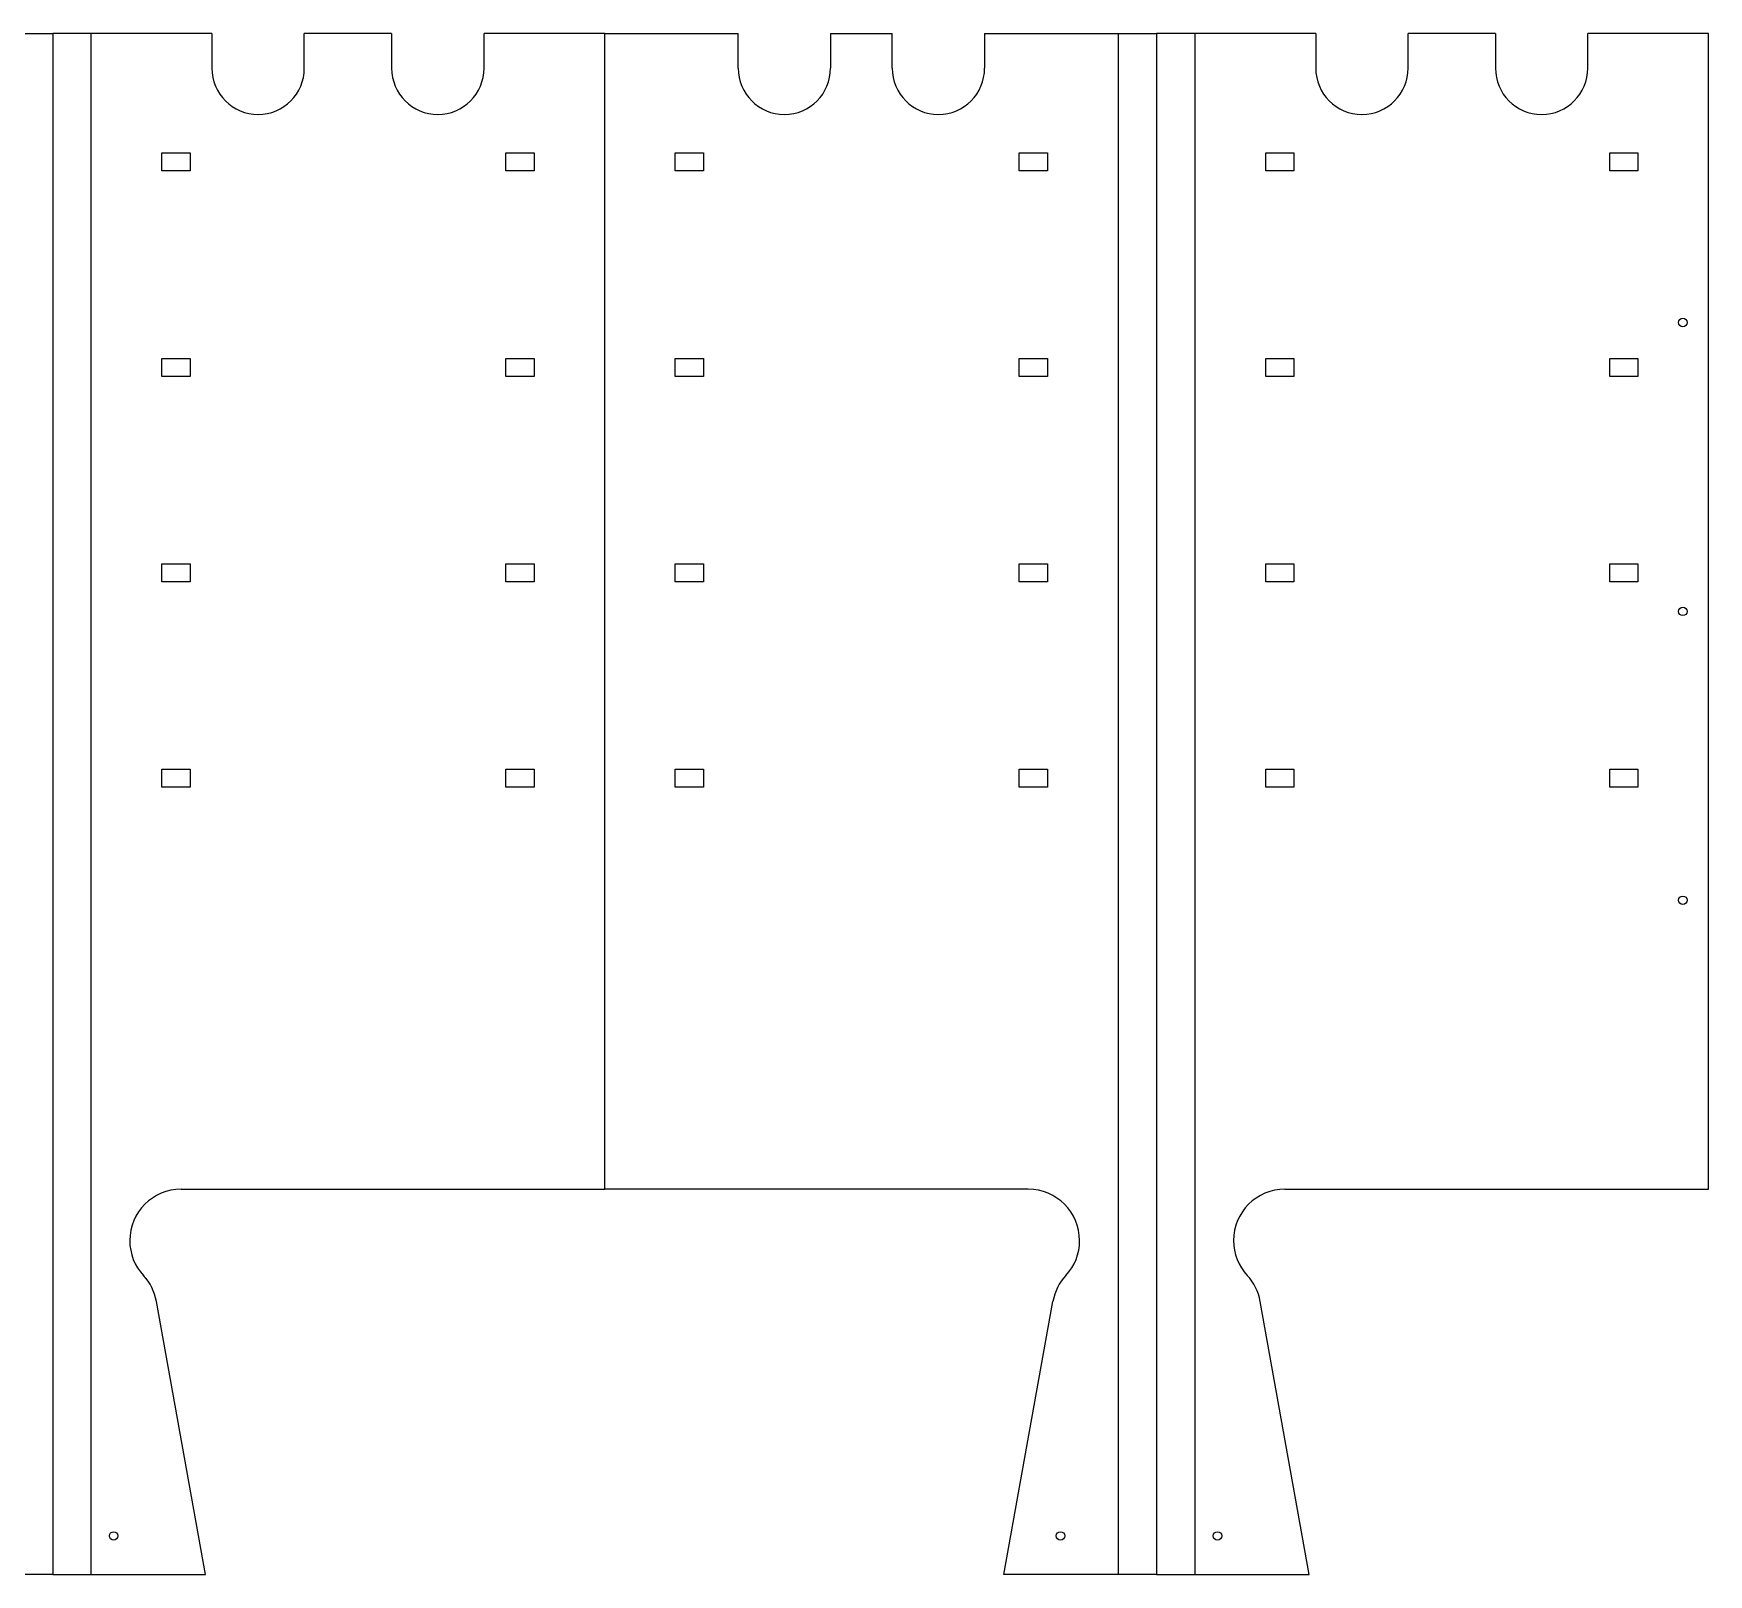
# Model space of a CAD drawing. Header units: millimetres. Extents: x 1 to 1311, y 0 to 600.
# Drawn here: x 658 to 1311, y 0 to 600 of the extents above; entities that cross this region are included whole.
import ezdxf

# ---------------------------------------------------------------- set-up
doc = ezdxf.new("R2010")
doc.units = ezdxf.units.MM
doc.layers.add('Clone001', color=7, linetype='CONTINUOUS')

msp = doc.modelspace()

# ---------------------------------------------------------------- linework, layer by layer
at = {"layer": 'Clone001'}
for p, q in [((651, 600, -3), (666, 600, -3)), ((651, 600), (666, 600)), ((651, 600, -3), (666, 600, -3)), ((651, 600), (666, 600)), ((666, 600, -3), (666, 0, -3)), ((666, 600), (666, 0)), ((666, 600, -3), (666, 0, -3)), ((681, 600, -3), (666, 600, -3)), ((666, 600, -3), (666, 600)), ((666, 600), (666, 0)), ((681, 600), (666, 600)), ((681, 600, -3), (666, 600, -3)), ((666, 600, -3), (666, 600)), ((681, 600), (666, 600)), ((681, 0, -3), (681, 600, -3)), ((681, 0), (681, 600)), ((681, 600, -3), (681, 600)), ((681, 0, -3), (681, 600, -3)), ((728, 600, -3), (681, 600, -3)), ((681, 0), (681, 600)), ((728, 600), (681, 600)), ((728, 600, -3), (681, 600, -3)), ((681, 600, -3), (681, 600)), ((728, 600), (681, 600)), ((728, 600, -3), (728, 586.5, -3)), ((728, 600), (728, 586.5)), ((728, 600), (728, 600, -3)), ((728, 600), (728, 586.5)), ((728, 600, -3), (728, 586.5, -3)), ((728, 600), (728, 600, -3)), ((798, 600, -3), (764, 600, -3)), ((764, 586.5, -3), (764, 600, -3)), ((798, 600), (764, 600)), ((764, 586.5), (764, 600)), ((798, 600, -3), (764, 600, -3)), ((764, 600), (764, 600, -3)), ((798, 600), (764, 600)), ((764, 586.5), (764, 600)), ((764, 600), (764, 600, -3)), ((764, 586.5, -3), (764, 600, -3)), ((798, 600, -3), (798, 586.5, -3)), ((798, 600), (798, 586.5)), ((798, 600), (798, 586.5)), ((798, 600, -3), (798, 586.5, -3)), ((798, 600), (798, 600, -3)), ((798, 600), (798, 600, -3)), ((881, 600, -3), (834, 600, -3)), ((834, 586.5, -3), (834, 600, -3)), ((881, 600), (834, 600)), ((834, 586.5), (834, 600)), ((881, 600, -3), (834, 600, -3)), ((834, 600), (834, 600, -3)), ((881, 600), (834, 600)), ((834, 586.5), (834, 600)), ((834, 600), (834, 600, -3)), ((834, 586.5, -3), (834, 600, -3)), ((881, 150, -3), (881, 600, -3)), ((881, 150), (881, 600)), ((881, 150, -3), (881, 600, -3)), ((881, 600, -3), (933, 600, -3)), ((881, 600, -3), (881, 600)), ((881, 150), (881, 600)), ((881, 600), (933, 600)), ((881, 600, -3), (933, 600, -3)), ((881, 600), (933, 600)), ((881, 600, -3), (881, 600)), ((933, 586.5, -3), (933, 600, -3)), ((933, 586.5), (933, 600)), ((933, 600), (933, 600, -3)), ((933, 586.5), (933, 600)), ((933, 586.5, -3), (933, 600, -3)), ((933, 600), (933, 600, -3)), ((969, 600, -3), (969, 586.5, -3)), ((969, 600, -3), (993, 600, -3)), ((969, 600), (969, 586.5)), ((969, 600), (993, 600)), ((969, 600), (969, 586.5)), ((969, 600), (969, 600, -3)), ((969, 600, -3), (969, 586.5, -3)), ((969, 600, -3), (993, 600, -3)), ((969, 600), (993, 600)), ((969, 600), (969, 600, -3)), ((993, 586.5, -3), (993, 600, -3)), ((993, 586.5), (993, 600)), ((993, 600), (993, 600, -3)), ((993, 586.5), (993, 600)), ((993, 586.5, -3), (993, 600, -3)), ((993, 600), (993, 600, -3)), ((1029, 600, -3), (1081, 600, -3)), ((1029, 600, -3), (1029, 586.5, -3)), ((1029, 600), (1081, 600)), ((1029, 600), (1029, 586.5)), ((1029, 600, -3), (1081, 600, -3)), ((1029, 600), (1081, 600)), ((1029, 600), (1029, 600, -3)), ((1029, 600), (1029, 586.5)), ((1029, 600), (1029, 600, -3)), ((1029, 600, -3), (1029, 586.5, -3)), ((1081, 600, -3), (1081, 0, -3)), ((1081, 600), (1081, 0)), ((1081, 600, -3), (1096, 600, -3)), ((1081, 600, -3), (1081, 0, -3)), ((1081, 600, -3), (1081, 600)), ((1081, 600), (1096, 600)), ((1081, 600), (1081, 0)), ((1081, 600, -3), (1096, 600, -3)), ((1081, 600), (1096, 600)), ((1081, 600, -3), (1081, 600)), ((1096, 600, -3), (1096, 0, -3)), ((1096, 600), (1096, 0)), ((1096, 600, -3), (1096, 0, -3)), ((1111, 600, -3), (1096, 600, -3)), ((1096, 600, -3), (1096, 600)), ((1096, 600), (1096, 0)), ((1111, 600), (1096, 600)), ((1111, 600, -3), (1096, 600, -3)), ((1096, 600, -3), (1096, 600)), ((1111, 600), (1096, 600)), ((1111, 0, -3), (1111, 600, -3)), ((1111, 0), (1111, 600)), ((1111, 600, -3), (1111, 600)), ((1111, 0, -3), (1111, 600, -3)), ((1158, 600, -3), (1111, 600, -3)), ((1111, 0), (1111, 600)), ((1158, 600), (1111, 600)), ((1158, 600, -3), (1111, 600, -3)), ((1111, 600, -3), (1111, 600)), ((1158, 600), (1111, 600)), ((1158, 600, -3), (1158, 586.5, -3)), ((1158, 600), (1158, 586.5)), ((1158, 600), (1158, 600, -3)), ((1158, 600), (1158, 586.5)), ((1158, 600, -3), (1158, 586.5, -3)), ((1158, 600), (1158, 600, -3)), ((1228, 600, -3), (1194, 600, -3)), ((1194, 586.5, -3), (1194, 600, -3)), ((1228, 600), (1194, 600)), ((1194, 586.5), (1194, 600)), ((1228, 600, -3), (1194, 600, -3)), ((1194, 600), (1194, 600, -3)), ((1228, 600), (1194, 600)), ((1194, 586.5), (1194, 600)), ((1194, 600), (1194, 600, -3)), ((1194, 586.5, -3), (1194, 600, -3)), ((1228, 600, -3), (1228, 586.5, -3)), ((1228, 600), (1228, 586.5)), ((1228, 600), (1228, 586.5)), ((1228, 600, -3), (1228, 586.5, -3)), ((1228, 600), (1228, 600, -3)), ((1228, 600), (1228, 600, -3)), ((1311, 600, -3), (1264, 600, -3)), ((1264, 586.5, -3), (1264, 600, -3)), ((1311, 600), (1264, 600)), ((1264, 586.5), (1264, 600)), ((1311, 600, -3), (1264, 600, -3)), ((1264, 600), (1264, 600, -3)), ((1311, 600), (1264, 600)), ((1264, 586.5), (1264, 600)), ((1264, 600), (1264, 600, -3)), ((1264, 586.5, -3), (1264, 600, -3)), ((1311, 150, -3), (1311, 600, -3)), ((1311, 150), (1311, 600)), ((1311, 600, -3), (1311, 600)), ((1311, 150, -3), (1311, 600, -3)), ((1311, 150), (1311, 600)), ((1311, 600, -3), (1311, 600)), ((728, 586.5), (728, 586.5, -3)), ((728, 586.5), (728, 586.5, -3)), ((764, 586.5), (764, 586.5, -3)), ((764, 586.5), (764, 586.5, -3)), ((798, 586.5), (798, 586.5, -3)), ((798, 586.5), (798, 586.5, -3)), ((834, 586.5), (834, 586.5, -3)), ((834, 586.5), (834, 586.5, -3)), ((933, 586.5), (933, 586.5, -3)), ((933, 586.5), (933, 586.5, -3)), ((969, 586.5), (969, 586.5, -3)), ((969, 586.5), (969, 586.5, -3)), ((993, 586.5), (993, 586.5, -3)), ((993, 586.5), (993, 586.5, -3)), ((1029, 586.5), (1029, 586.5, -3)), ((1029, 586.5), (1029, 586.5, -3)), ((1158, 586.5), (1158, 586.5, -3)), ((1158, 586.5), (1158, 586.5, -3)), ((1194, 586.5), (1194, 586.5, -3)), ((1194, 586.5), (1194, 586.5, -3)), ((1228, 586.5), (1228, 586.5, -3)), ((1228, 586.5), (1228, 586.5, -3)), ((1264, 586.5), (1264, 586.5, -3)), ((1264, 586.5), (1264, 586.5, -3)), ((708.5, 553.5, -3), (719.5, 553.5, -3)), ((708.5, 546.5, -3), (708.5, 553.5, -3)), ((708.5, 553.5), (719.5, 553.5)), ((708.5, 546.5), (708.5, 553.5)), ((708.5, 553.5), (719.5, 553.5)), ((708.5, 553.5, -3), (719.5, 553.5, -3)), ((708.5, 553.5), (708.5, 553.5, -3)), ((708.5, 546.5), (708.5, 553.5)), ((708.5, 553.5), (708.5, 553.5, -3)), ((708.5, 546.5, -3), (708.5, 553.5, -3)), ((719.5, 553.5, -3), (719.5, 546.5, -3)), ((719.5, 553.5), (719.5, 546.5)), ((719.5, 553.5), (719.5, 553.5, -3)), ((719.5, 553.5), (719.5, 546.5)), ((719.5, 553.5, -3), (719.5, 546.5, -3)), ((719.5, 553.5), (719.5, 553.5, -3)), ((842.5, 553.5, -3), (853.5, 553.5, -3)), ((842.5, 546.5, -3), (842.5, 553.5, -3)), ((842.5, 553.5), (853.5, 553.5)), ((842.5, 546.5), (842.5, 553.5)), ((842.5, 553.5), (853.5, 553.5)), ((842.5, 553.5, -3), (853.5, 553.5, -3)), ((842.5, 553.5), (842.5, 553.5, -3)), ((842.5, 546.5), (842.5, 553.5)), ((842.5, 553.5), (842.5, 553.5, -3)), ((842.5, 546.5, -3), (842.5, 553.5, -3)), ((853.5, 553.5, -3), (853.5, 546.5, -3)), ((853.5, 553.5), (853.5, 546.5)), ((853.5, 553.5), (853.5, 553.5, -3)), ((853.5, 553.5), (853.5, 546.5)), ((853.5, 553.5, -3), (853.5, 546.5, -3)), ((853.5, 553.5), (853.5, 553.5, -3)), ((908.5, 546.5, -3), (908.5, 553.5, -3)), ((908.5, 553.5, -3), (919.5, 553.5, -3)), ((908.5, 546.5), (908.5, 553.5)), ((908.5, 553.5), (919.5, 553.5)), ((908.5, 546.5), (908.5, 553.5)), ((908.5, 546.5, -3), (908.5, 553.5, -3)), ((908.5, 553.5), (908.5, 553.5, -3)), ((908.5, 553.5), (919.5, 553.5)), ((908.5, 553.5), (908.5, 553.5, -3)), ((908.5, 553.5, -3), (919.5, 553.5, -3)), ((919.5, 553.5, -3), (919.5, 546.5, -3)), ((919.5, 553.5), (919.5, 546.5)), ((919.5, 553.5), (919.5, 553.5, -3)), ((919.5, 553.5), (919.5, 546.5)), ((919.5, 553.5), (919.5, 553.5, -3)), ((919.5, 553.5, -3), (919.5, 546.5, -3)), ((1042.5, 546.5, -3), (1042.5, 553.5, -3)), ((1042.5, 553.5, -3), (1053.5, 553.5, -3)), ((1042.5, 546.5), (1042.5, 553.5)), ((1042.5, 553.5), (1053.5, 553.5)), ((1042.5, 546.5), (1042.5, 553.5)), ((1042.5, 546.5, -3), (1042.5, 553.5, -3)), ((1042.5, 553.5), (1042.5, 553.5, -3)), ((1042.5, 553.5), (1053.5, 553.5)), ((1042.5, 553.5), (1042.5, 553.5, -3)), ((1042.5, 553.5, -3), (1053.5, 553.5, -3)), ((1053.5, 553.5, -3), (1053.5, 546.5, -3)), ((1053.5, 553.5), (1053.5, 546.5)), ((1053.5, 553.5), (1053.5, 553.5, -3)), ((1053.5, 553.5), (1053.5, 546.5)), ((1053.5, 553.5), (1053.5, 553.5, -3)), ((1053.5, 553.5, -3), (1053.5, 546.5, -3)), ((1138.5, 553.5, -3), (1149.5, 553.5, -3)), ((1138.5, 546.5, -3), (1138.5, 553.5, -3)), ((1138.5, 553.5), (1149.5, 553.5)), ((1138.5, 546.5), (1138.5, 553.5)), ((1138.5, 553.5), (1149.5, 553.5)), ((1138.5, 553.5, -3), (1149.5, 553.5, -3)), ((1138.5, 553.5), (1138.5, 553.5, -3)), ((1138.5, 546.5), (1138.5, 553.5)), ((1138.5, 553.5), (1138.5, 553.5, -3)), ((1138.5, 546.5, -3), (1138.5, 553.5, -3)), ((1149.5, 553.5, -3), (1149.5, 546.5, -3)), ((1149.5, 553.5), (1149.5, 546.5)), ((1149.5, 553.5), (1149.5, 553.5, -3)), ((1149.5, 553.5), (1149.5, 546.5)), ((1149.5, 553.5, -3), (1149.5, 546.5, -3)), ((1149.5, 553.5), (1149.5, 553.5, -3)), ((1272.5, 553.5, -3), (1283.5, 553.5, -3)), ((1272.5, 546.5, -3), (1272.5, 553.5, -3)), ((1272.5, 553.5), (1283.5, 553.5)), ((1272.5, 546.5), (1272.5, 553.5)), ((1272.5, 553.5), (1283.5, 553.5)), ((1272.5, 553.5, -3), (1283.5, 553.5, -3)), ((1272.5, 553.5), (1272.5, 553.5, -3)), ((1272.5, 546.5), (1272.5, 553.5)), ((1272.5, 553.5), (1272.5, 553.5, -3)), ((1272.5, 546.5, -3), (1272.5, 553.5, -3)), ((1283.5, 553.5, -3), (1283.5, 546.5, -3)), ((1283.5, 553.5), (1283.5, 546.5)), ((1283.5, 553.5), (1283.5, 553.5, -3)), ((1283.5, 553.5), (1283.5, 546.5)), ((1283.5, 553.5, -3), (1283.5, 546.5, -3)), ((1283.5, 553.5), (1283.5, 553.5, -3)), ((719.5, 546.5, -3), (708.5, 546.5, -3)), ((719.5, 546.5), (708.5, 546.5)), ((708.5, 546.5), (708.5, 546.5, -3)), ((719.5, 546.5), (708.5, 546.5)), ((708.5, 546.5), (708.5, 546.5, -3)), ((719.5, 546.5, -3), (708.5, 546.5, -3)), ((719.5, 546.5), (719.5, 546.5, -3)), ((719.5, 546.5), (719.5, 546.5, -3)), ((853.5, 546.5, -3), (842.5, 546.5, -3)), ((853.5, 546.5), (842.5, 546.5)), ((842.5, 546.5), (842.5, 546.5, -3)), ((853.5, 546.5), (842.5, 546.5)), ((842.5, 546.5), (842.5, 546.5, -3)), ((853.5, 546.5, -3), (842.5, 546.5, -3)), ((853.5, 546.5), (853.5, 546.5, -3)), ((853.5, 546.5), (853.5, 546.5, -3)), ((919.5, 546.5, -3), (908.5, 546.5, -3)), ((919.5, 546.5), (908.5, 546.5)), ((908.5, 546.5), (908.5, 546.5, -3)), ((919.5, 546.5), (908.5, 546.5)), ((919.5, 546.5, -3), (908.5, 546.5, -3)), ((908.5, 546.5), (908.5, 546.5, -3)), ((919.5, 546.5), (919.5, 546.5, -3)), ((919.5, 546.5), (919.5, 546.5, -3)), ((1053.5, 546.5, -3), (1042.5, 546.5, -3)), ((1053.5, 546.5), (1042.5, 546.5)), ((1042.5, 546.5), (1042.5, 546.5, -3)), ((1053.5, 546.5), (1042.5, 546.5)), ((1053.5, 546.5, -3), (1042.5, 546.5, -3)), ((1042.5, 546.5), (1042.5, 546.5, -3)), ((1053.5, 546.5), (1053.5, 546.5, -3)), ((1053.5, 546.5), (1053.5, 546.5, -3)), ((1149.5, 546.5, -3), (1138.5, 546.5, -3)), ((1149.5, 546.5), (1138.5, 546.5)), ((1138.5, 546.5), (1138.5, 546.5, -3)), ((1149.5, 546.5), (1138.5, 546.5)), ((1138.5, 546.5), (1138.5, 546.5, -3)), ((1149.5, 546.5, -3), (1138.5, 546.5, -3)), ((1149.5, 546.5), (1149.5, 546.5, -3)), ((1149.5, 546.5), (1149.5, 546.5, -3)), ((1283.5, 546.5, -3), (1272.5, 546.5, -3)), ((1283.5, 546.5), (1272.5, 546.5)), ((1272.5, 546.5), (1272.5, 546.5, -3)), ((1283.5, 546.5), (1272.5, 546.5)), ((1272.5, 546.5), (1272.5, 546.5, -3)), ((1283.5, 546.5, -3), (1272.5, 546.5, -3)), ((1283.5, 546.5), (1283.5, 546.5, -3)), ((1283.5, 546.5), (1283.5, 546.5, -3)), ((1302.65, 487.5), (1302.65, 487.5, -3)), ((1302.65, 487.5), (1302.65, 487.5, -3)), ((708.5, 473.5, -3), (719.5, 473.5, -3)), ((708.5, 466.5, -3), (708.5, 473.5, -3)), ((708.5, 473.5), (719.5, 473.5)), ((708.5, 466.5), (708.5, 473.5)), ((708.5, 473.5), (719.5, 473.5)), ((708.5, 473.5, -3), (719.5, 473.5, -3)), ((708.5, 473.5), (708.5, 473.5, -3)), ((708.5, 466.5), (708.5, 473.5)), ((708.5, 473.5), (708.5, 473.5, -3)), ((708.5, 466.5, -3), (708.5, 473.5, -3)), ((719.5, 473.5, -3), (719.5, 466.5, -3)), ((719.5, 473.5), (719.5, 466.5)), ((719.5, 473.5), (719.5, 473.5, -3)), ((719.5, 473.5), (719.5, 466.5)), ((719.5, 473.5, -3), (719.5, 466.5, -3)), ((719.5, 473.5), (719.5, 473.5, -3)), ((842.5, 473.5, -3), (853.5, 473.5, -3)), ((842.5, 466.5, -3), (842.5, 473.5, -3)), ((842.5, 473.5), (853.5, 473.5)), ((842.5, 466.5), (842.5, 473.5)), ((842.5, 473.5), (853.5, 473.5)), ((842.5, 473.5, -3), (853.5, 473.5, -3)), ((842.5, 473.5), (842.5, 473.5, -3)), ((842.5, 466.5), (842.5, 473.5)), ((842.5, 473.5), (842.5, 473.5, -3)), ((842.5, 466.5, -3), (842.5, 473.5, -3)), ((853.5, 473.5, -3), (853.5, 466.5, -3)), ((853.5, 473.5), (853.5, 466.5)), ((853.5, 473.5), (853.5, 473.5, -3)), ((853.5, 473.5), (853.5, 466.5)), ((853.5, 473.5, -3), (853.5, 466.5, -3)), ((853.5, 473.5), (853.5, 473.5, -3)), ((908.5, 466.5, -3), (908.5, 473.5, -3)), ((908.5, 473.5, -3), (919.5, 473.5, -3)), ((908.5, 466.5), (908.5, 473.5)), ((908.5, 473.5), (919.5, 473.5)), ((908.5, 466.5), (908.5, 473.5)), ((908.5, 466.5, -3), (908.5, 473.5, -3)), ((908.5, 473.5), (908.5, 473.5, -3)), ((908.5, 473.5), (919.5, 473.5)), ((908.5, 473.5), (908.5, 473.5, -3)), ((908.5, 473.5, -3), (919.5, 473.5, -3)), ((919.5, 473.5, -3), (919.5, 466.5, -3)), ((919.5, 473.5), (919.5, 466.5)), ((919.5, 473.5), (919.5, 473.5, -3)), ((919.5, 473.5), (919.5, 466.5)), ((919.5, 473.5), (919.5, 473.5, -3)), ((919.5, 473.5, -3), (919.5, 466.5, -3)), ((1042.5, 466.5, -3), (1042.5, 473.5, -3)), ((1042.5, 473.5, -3), (1053.5, 473.5, -3)), ((1042.5, 466.5), (1042.5, 473.5)), ((1042.5, 473.5), (1053.5, 473.5)), ((1042.5, 466.5), (1042.5, 473.5)), ((1042.5, 466.5, -3), (1042.5, 473.5, -3)), ((1042.5, 473.5), (1042.5, 473.5, -3)), ((1042.5, 473.5), (1053.5, 473.5)), ((1042.5, 473.5), (1042.5, 473.5, -3)), ((1042.5, 473.5, -3), (1053.5, 473.5, -3)), ((1053.5, 473.5, -3), (1053.5, 466.5, -3)), ((1053.5, 473.5), (1053.5, 466.5)), ((1053.5, 473.5), (1053.5, 473.5, -3)), ((1053.5, 473.5), (1053.5, 466.5)), ((1053.5, 473.5), (1053.5, 473.5, -3)), ((1053.5, 473.5, -3), (1053.5, 466.5, -3)), ((1138.5, 473.5, -3), (1149.5, 473.5, -3)), ((1138.5, 466.5, -3), (1138.5, 473.5, -3)), ((1138.5, 473.5), (1149.5, 473.5)), ((1138.5, 466.5), (1138.5, 473.5)), ((1138.5, 473.5), (1149.5, 473.5)), ((1138.5, 473.5, -3), (1149.5, 473.5, -3)), ((1138.5, 473.5), (1138.5, 473.5, -3)), ((1138.5, 466.5), (1138.5, 473.5)), ((1138.5, 473.5), (1138.5, 473.5, -3)), ((1138.5, 466.5, -3), (1138.5, 473.5, -3)), ((1149.5, 473.5, -3), (1149.5, 466.5, -3)), ((1149.5, 473.5), (1149.5, 466.5)), ((1149.5, 473.5), (1149.5, 473.5, -3)), ((1149.5, 473.5), (1149.5, 466.5)), ((1149.5, 473.5, -3), (1149.5, 466.5, -3)), ((1149.5, 473.5), (1149.5, 473.5, -3)), ((1272.5, 473.5, -3), (1283.5, 473.5, -3)), ((1272.5, 466.5, -3), (1272.5, 473.5, -3)), ((1272.5, 473.5), (1283.5, 473.5)), ((1272.5, 466.5), (1272.5, 473.5)), ((1272.5, 473.5), (1283.5, 473.5)), ((1272.5, 473.5, -3), (1283.5, 473.5, -3)), ((1272.5, 473.5), (1272.5, 473.5, -3)), ((1272.5, 466.5), (1272.5, 473.5)), ((1272.5, 473.5), (1272.5, 473.5, -3)), ((1272.5, 466.5, -3), (1272.5, 473.5, -3)), ((1283.5, 473.5, -3), (1283.5, 466.5, -3)), ((1283.5, 473.5), (1283.5, 466.5)), ((1283.5, 473.5), (1283.5, 473.5, -3)), ((1283.5, 473.5), (1283.5, 466.5)), ((1283.5, 473.5, -3), (1283.5, 466.5, -3)), ((1283.5, 473.5), (1283.5, 473.5, -3)), ((719.5, 466.5, -3), (708.5, 466.5, -3)), ((719.5, 466.5), (708.5, 466.5)), ((708.5, 466.5), (708.5, 466.5, -3)), ((719.5, 466.5), (708.5, 466.5)), ((708.5, 466.5), (708.5, 466.5, -3)), ((719.5, 466.5, -3), (708.5, 466.5, -3)), ((719.5, 466.5), (719.5, 466.5, -3)), ((719.5, 466.5), (719.5, 466.5, -3)), ((853.5, 466.5, -3), (842.5, 466.5, -3)), ((853.5, 466.5), (842.5, 466.5)), ((842.5, 466.5), (842.5, 466.5, -3)), ((853.5, 466.5), (842.5, 466.5)), ((842.5, 466.5), (842.5, 466.5, -3)), ((853.5, 466.5, -3), (842.5, 466.5, -3)), ((853.5, 466.5), (853.5, 466.5, -3)), ((853.5, 466.5), (853.5, 466.5, -3)), ((919.5, 466.5, -3), (908.5, 466.5, -3)), ((919.5, 466.5), (908.5, 466.5)), ((908.5, 466.5), (908.5, 466.5, -3)), ((919.5, 466.5), (908.5, 466.5)), ((919.5, 466.5, -3), (908.5, 466.5, -3)), ((908.5, 466.5), (908.5, 466.5, -3)), ((919.5, 466.5), (919.5, 466.5, -3)), ((919.5, 466.5), (919.5, 466.5, -3)), ((1053.5, 466.5, -3), (1042.5, 466.5, -3)), ((1053.5, 466.5), (1042.5, 466.5)), ((1042.5, 466.5), (1042.5, 466.5, -3)), ((1053.5, 466.5), (1042.5, 466.5)), ((1053.5, 466.5, -3), (1042.5, 466.5, -3)), ((1042.5, 466.5), (1042.5, 466.5, -3)), ((1053.5, 466.5), (1053.5, 466.5, -3)), ((1053.5, 466.5), (1053.5, 466.5, -3)), ((1149.5, 466.5, -3), (1138.5, 466.5, -3)), ((1149.5, 466.5), (1138.5, 466.5)), ((1138.5, 466.5), (1138.5, 466.5, -3)), ((1149.5, 466.5), (1138.5, 466.5)), ((1138.5, 466.5), (1138.5, 466.5, -3)), ((1149.5, 466.5, -3), (1138.5, 466.5, -3)), ((1149.5, 466.5), (1149.5, 466.5, -3)), ((1149.5, 466.5), (1149.5, 466.5, -3)), ((1283.5, 466.5, -3), (1272.5, 466.5, -3)), ((1283.5, 466.5), (1272.5, 466.5)), ((1272.5, 466.5), (1272.5, 466.5, -3)), ((1283.5, 466.5), (1272.5, 466.5)), ((1272.5, 466.5), (1272.5, 466.5, -3)), ((1283.5, 466.5, -3), (1272.5, 466.5, -3)), ((1283.5, 466.5), (1283.5, 466.5, -3)), ((1283.5, 466.5), (1283.5, 466.5, -3)), ((708.5, 393.5, -3), (719.5, 393.5, -3)), ((708.5, 386.5, -3), (708.5, 393.5, -3)), ((708.5, 393.5), (719.5, 393.5)), ((708.5, 386.5), (708.5, 393.5)), ((708.5, 393.5), (719.5, 393.5)), ((708.5, 393.5, -3), (719.5, 393.5, -3)), ((708.5, 393.5), (708.5, 393.5, -3)), ((708.5, 386.5), (708.5, 393.5)), ((708.5, 393.5), (708.5, 393.5, -3)), ((708.5, 386.5, -3), (708.5, 393.5, -3)), ((719.5, 393.5, -3), (719.5, 386.5, -3)), ((719.5, 393.5), (719.5, 386.5)), ((719.5, 393.5), (719.5, 393.5, -3)), ((719.5, 393.5), (719.5, 386.5)), ((719.5, 393.5, -3), (719.5, 386.5, -3)), ((719.5, 393.5), (719.5, 393.5, -3)), ((842.5, 393.5, -3), (853.5, 393.5, -3)), ((842.5, 386.5, -3), (842.5, 393.5, -3)), ((842.5, 393.5), (853.5, 393.5)), ((842.5, 386.5), (842.5, 393.5)), ((842.5, 393.5), (853.5, 393.5)), ((842.5, 393.5, -3), (853.5, 393.5, -3)), ((842.5, 393.5), (842.5, 393.5, -3)), ((842.5, 386.5), (842.5, 393.5)), ((842.5, 393.5), (842.5, 393.5, -3)), ((842.5, 386.5, -3), (842.5, 393.5, -3)), ((853.5, 393.5, -3), (853.5, 386.5, -3)), ((853.5, 393.5), (853.5, 386.5)), ((853.5, 393.5), (853.5, 393.5, -3)), ((853.5, 393.5), (853.5, 386.5)), ((853.5, 393.5, -3), (853.5, 386.5, -3)), ((853.5, 393.5), (853.5, 393.5, -3)), ((908.5, 386.5, -3), (908.5, 393.5, -3)), ((908.5, 393.5, -3), (919.5, 393.5, -3)), ((908.5, 386.5), (908.5, 393.5)), ((908.5, 393.5), (919.5, 393.5)), ((908.5, 386.5), (908.5, 393.5)), ((908.5, 386.5, -3), (908.5, 393.5, -3)), ((908.5, 393.5), (908.5, 393.5, -3)), ((908.5, 393.5), (919.5, 393.5)), ((908.5, 393.5), (908.5, 393.5, -3)), ((908.5, 393.5, -3), (919.5, 393.5, -3)), ((919.5, 393.5, -3), (919.5, 386.5, -3)), ((919.5, 393.5), (919.5, 386.5)), ((919.5, 393.5), (919.5, 393.5, -3)), ((919.5, 393.5), (919.5, 386.5)), ((919.5, 393.5), (919.5, 393.5, -3)), ((919.5, 393.5, -3), (919.5, 386.5, -3)), ((1042.5, 386.5, -3), (1042.5, 393.5, -3)), ((1042.5, 393.5, -3), (1053.5, 393.5, -3)), ((1042.5, 386.5), (1042.5, 393.5)), ((1042.5, 393.5), (1053.5, 393.5)), ((1042.5, 386.5), (1042.5, 393.5)), ((1042.5, 386.5, -3), (1042.5, 393.5, -3)), ((1042.5, 393.5), (1042.5, 393.5, -3)), ((1042.5, 393.5), (1053.5, 393.5)), ((1042.5, 393.5), (1042.5, 393.5, -3)), ((1042.5, 393.5, -3), (1053.5, 393.5, -3)), ((1053.5, 393.5, -3), (1053.5, 386.5, -3)), ((1053.5, 393.5), (1053.5, 386.5)), ((1053.5, 393.5), (1053.5, 393.5, -3)), ((1053.5, 393.5), (1053.5, 386.5)), ((1053.5, 393.5), (1053.5, 393.5, -3)), ((1053.5, 393.5, -3), (1053.5, 386.5, -3)), ((1138.5, 393.5, -3), (1149.5, 393.5, -3)), ((1138.5, 386.5, -3), (1138.5, 393.5, -3)), ((1138.5, 393.5), (1149.5, 393.5)), ((1138.5, 386.5), (1138.5, 393.5)), ((1138.5, 393.5), (1149.5, 393.5)), ((1138.5, 393.5, -3), (1149.5, 393.5, -3)), ((1138.5, 393.5), (1138.5, 393.5, -3)), ((1138.5, 386.5), (1138.5, 393.5)), ((1138.5, 393.5), (1138.5, 393.5, -3)), ((1138.5, 386.5, -3), (1138.5, 393.5, -3)), ((1149.5, 393.5, -3), (1149.5, 386.5, -3)), ((1149.5, 393.5), (1149.5, 386.5)), ((1149.5, 393.5), (1149.5, 393.5, -3)), ((1149.5, 393.5), (1149.5, 386.5)), ((1149.5, 393.5, -3), (1149.5, 386.5, -3)), ((1149.5, 393.5), (1149.5, 393.5, -3)), ((1272.5, 393.5, -3), (1283.5, 393.5, -3)), ((1272.5, 386.5, -3), (1272.5, 393.5, -3)), ((1272.5, 393.5), (1283.5, 393.5)), ((1272.5, 386.5), (1272.5, 393.5)), ((1272.5, 393.5), (1283.5, 393.5)), ((1272.5, 393.5, -3), (1283.5, 393.5, -3)), ((1272.5, 393.5), (1272.5, 393.5, -3)), ((1272.5, 386.5), (1272.5, 393.5)), ((1272.5, 393.5), (1272.5, 393.5, -3)), ((1272.5, 386.5, -3), (1272.5, 393.5, -3)), ((1283.5, 393.5, -3), (1283.5, 386.5, -3)), ((1283.5, 393.5), (1283.5, 386.5)), ((1283.5, 393.5), (1283.5, 393.5, -3)), ((1283.5, 393.5), (1283.5, 386.5)), ((1283.5, 393.5, -3), (1283.5, 386.5, -3)), ((1283.5, 393.5), (1283.5, 393.5, -3)), ((719.5, 386.5, -3), (708.5, 386.5, -3)), ((719.5, 386.5), (708.5, 386.5)), ((708.5, 386.5), (708.5, 386.5, -3)), ((719.5, 386.5), (708.5, 386.5)), ((708.5, 386.5), (708.5, 386.5, -3)), ((719.5, 386.5, -3), (708.5, 386.5, -3)), ((719.5, 386.5), (719.5, 386.5, -3)), ((719.5, 386.5), (719.5, 386.5, -3)), ((853.5, 386.5, -3), (842.5, 386.5, -3)), ((853.5, 386.5), (842.5, 386.5)), ((842.5, 386.5), (842.5, 386.5, -3)), ((853.5, 386.5), (842.5, 386.5)), ((842.5, 386.5), (842.5, 386.5, -3)), ((853.5, 386.5, -3), (842.5, 386.5, -3)), ((853.5, 386.5), (853.5, 386.5, -3)), ((853.5, 386.5), (853.5, 386.5, -3)), ((919.5, 386.5, -3), (908.5, 386.5, -3)), ((919.5, 386.5), (908.5, 386.5)), ((908.5, 386.5), (908.5, 386.5, -3)), ((919.5, 386.5), (908.5, 386.5)), ((919.5, 386.5, -3), (908.5, 386.5, -3)), ((908.5, 386.5), (908.5, 386.5, -3)), ((919.5, 386.5), (919.5, 386.5, -3)), ((919.5, 386.5), (919.5, 386.5, -3)), ((1053.5, 386.5, -3), (1042.5, 386.5, -3)), ((1053.5, 386.5), (1042.5, 386.5)), ((1042.5, 386.5), (1042.5, 386.5, -3)), ((1053.5, 386.5), (1042.5, 386.5)), ((1053.5, 386.5, -3), (1042.5, 386.5, -3)), ((1042.5, 386.5), (1042.5, 386.5, -3)), ((1053.5, 386.5), (1053.5, 386.5, -3)), ((1053.5, 386.5), (1053.5, 386.5, -3)), ((1149.5, 386.5, -3), (1138.5, 386.5, -3)), ((1149.5, 386.5), (1138.5, 386.5)), ((1138.5, 386.5), (1138.5, 386.5, -3)), ((1149.5, 386.5), (1138.5, 386.5)), ((1138.5, 386.5), (1138.5, 386.5, -3)), ((1149.5, 386.5, -3), (1138.5, 386.5, -3)), ((1149.5, 386.5), (1149.5, 386.5, -3)), ((1149.5, 386.5), (1149.5, 386.5, -3)), ((1283.5, 386.5, -3), (1272.5, 386.5, -3)), ((1283.5, 386.5), (1272.5, 386.5)), ((1272.5, 386.5), (1272.5, 386.5, -3)), ((1283.5, 386.5), (1272.5, 386.5)), ((1272.5, 386.5), (1272.5, 386.5, -3)), ((1283.5, 386.5, -3), (1272.5, 386.5, -3)), ((1283.5, 386.5), (1283.5, 386.5, -3)), ((1283.5, 386.5), (1283.5, 386.5, -3)), ((1302.65, 375), (1302.65, 375, -3)), ((1302.65, 375), (1302.65, 375, -3)), ((708.5, 313.5, -3), (719.5, 313.5, -3)), ((708.5, 306.5, -3), (708.5, 313.5, -3)), ((708.5, 313.5), (719.5, 313.5)), ((708.5, 306.5), (708.5, 313.5)), ((708.5, 313.5), (719.5, 313.5)), ((708.5, 313.5, -3), (719.5, 313.5, -3)), ((708.5, 313.5), (708.5, 313.5, -3)), ((708.5, 306.5), (708.5, 313.5)), ((708.5, 313.5), (708.5, 313.5, -3)), ((708.5, 306.5, -3), (708.5, 313.5, -3)), ((719.5, 313.5, -3), (719.5, 306.5, -3)), ((719.5, 313.5), (719.5, 306.5)), ((719.5, 313.5), (719.5, 313.5, -3)), ((719.5, 313.5), (719.5, 306.5)), ((719.5, 313.5, -3), (719.5, 306.5, -3)), ((719.5, 313.5), (719.5, 313.5, -3)), ((842.5, 313.5, -3), (853.5, 313.5, -3)), ((842.5, 306.5, -3), (842.5, 313.5, -3)), ((842.5, 313.5), (853.5, 313.5)), ((842.5, 306.5), (842.5, 313.5)), ((842.5, 313.5), (853.5, 313.5)), ((842.5, 313.5, -3), (853.5, 313.5, -3)), ((842.5, 313.5), (842.5, 313.5, -3)), ((842.5, 306.5), (842.5, 313.5)), ((842.5, 313.5), (842.5, 313.5, -3)), ((842.5, 306.5, -3), (842.5, 313.5, -3)), ((853.5, 313.5, -3), (853.5, 306.5, -3)), ((853.5, 313.5), (853.5, 306.5)), ((853.5, 313.5), (853.5, 313.5, -3)), ((853.5, 313.5), (853.5, 306.5)), ((853.5, 313.5, -3), (853.5, 306.5, -3)), ((853.5, 313.5), (853.5, 313.5, -3)), ((908.5, 306.5, -3), (908.5, 313.5, -3)), ((908.5, 313.5, -3), (919.5, 313.5, -3)), ((908.5, 306.5), (908.5, 313.5)), ((908.5, 313.5), (919.5, 313.5)), ((908.5, 306.5), (908.5, 313.5)), ((908.5, 306.5, -3), (908.5, 313.5, -3)), ((908.5, 313.5), (908.5, 313.5, -3)), ((908.5, 313.5), (919.5, 313.5)), ((908.5, 313.5), (908.5, 313.5, -3)), ((908.5, 313.5, -3), (919.5, 313.5, -3)), ((919.5, 313.5, -3), (919.5, 306.5, -3)), ((919.5, 313.5), (919.5, 306.5)), ((919.5, 313.5), (919.5, 313.5, -3)), ((919.5, 313.5), (919.5, 306.5)), ((919.5, 313.5), (919.5, 313.5, -3)), ((919.5, 313.5, -3), (919.5, 306.5, -3)), ((1042.5, 306.5, -3), (1042.5, 313.5, -3)), ((1042.5, 313.5, -3), (1053.5, 313.5, -3)), ((1042.5, 306.5), (1042.5, 313.5)), ((1042.5, 313.5), (1053.5, 313.5)), ((1042.5, 306.5), (1042.5, 313.5)), ((1042.5, 306.5, -3), (1042.5, 313.5, -3)), ((1042.5, 313.5), (1042.5, 313.5, -3)), ((1042.5, 313.5), (1053.5, 313.5)), ((1042.5, 313.5), (1042.5, 313.5, -3)), ((1042.5, 313.5, -3), (1053.5, 313.5, -3)), ((1053.5, 313.5, -3), (1053.5, 306.5, -3)), ((1053.5, 313.5), (1053.5, 306.5)), ((1053.5, 313.5), (1053.5, 313.5, -3)), ((1053.5, 313.5), (1053.5, 306.5)), ((1053.5, 313.5), (1053.5, 313.5, -3)), ((1053.5, 313.5, -3), (1053.5, 306.5, -3)), ((1138.5, 313.5, -3), (1149.5, 313.5, -3)), ((1138.5, 306.5, -3), (1138.5, 313.5, -3)), ((1138.5, 313.5), (1149.5, 313.5)), ((1138.5, 306.5), (1138.5, 313.5)), ((1138.5, 313.5), (1149.5, 313.5)), ((1138.5, 313.5, -3), (1149.5, 313.5, -3)), ((1138.5, 313.5), (1138.5, 313.5, -3)), ((1138.5, 306.5), (1138.5, 313.5)), ((1138.5, 313.5), (1138.5, 313.5, -3)), ((1138.5, 306.5, -3), (1138.5, 313.5, -3)), ((1149.5, 313.5, -3), (1149.5, 306.5, -3)), ((1149.5, 313.5), (1149.5, 306.5)), ((1149.5, 313.5), (1149.5, 313.5, -3)), ((1149.5, 313.5), (1149.5, 306.5)), ((1149.5, 313.5, -3), (1149.5, 306.5, -3)), ((1149.5, 313.5), (1149.5, 313.5, -3)), ((1272.5, 313.5, -3), (1283.5, 313.5, -3)), ((1272.5, 306.5, -3), (1272.5, 313.5, -3)), ((1272.5, 313.5), (1283.5, 313.5)), ((1272.5, 306.5), (1272.5, 313.5)), ((1272.5, 313.5), (1283.5, 313.5)), ((1272.5, 313.5, -3), (1283.5, 313.5, -3)), ((1272.5, 313.5), (1272.5, 313.5, -3)), ((1272.5, 306.5), (1272.5, 313.5)), ((1272.5, 313.5), (1272.5, 313.5, -3)), ((1272.5, 306.5, -3), (1272.5, 313.5, -3)), ((1283.5, 313.5, -3), (1283.5, 306.5, -3)), ((1283.5, 313.5), (1283.5, 306.5)), ((1283.5, 313.5), (1283.5, 313.5, -3)), ((1283.5, 313.5), (1283.5, 306.5)), ((1283.5, 313.5, -3), (1283.5, 306.5, -3)), ((1283.5, 313.5), (1283.5, 313.5, -3)), ((719.5, 306.5, -3), (708.5, 306.5, -3)), ((719.5, 306.5), (708.5, 306.5)), ((708.5, 306.5), (708.5, 306.5, -3)), ((719.5, 306.5), (708.5, 306.5)), ((708.5, 306.5), (708.5, 306.5, -3)), ((719.5, 306.5, -3), (708.5, 306.5, -3)), ((719.5, 306.5), (719.5, 306.5, -3)), ((719.5, 306.5), (719.5, 306.5, -3)), ((853.5, 306.5, -3), (842.5, 306.5, -3)), ((853.5, 306.5), (842.5, 306.5)), ((842.5, 306.5), (842.5, 306.5, -3)), ((853.5, 306.5), (842.5, 306.5)), ((842.5, 306.5), (842.5, 306.5, -3)), ((853.5, 306.5, -3), (842.5, 306.5, -3)), ((853.5, 306.5), (853.5, 306.5, -3)), ((853.5, 306.5), (853.5, 306.5, -3)), ((919.5, 306.5, -3), (908.5, 306.5, -3)), ((919.5, 306.5), (908.5, 306.5)), ((908.5, 306.5), (908.5, 306.5, -3)), ((919.5, 306.5), (908.5, 306.5)), ((919.5, 306.5, -3), (908.5, 306.5, -3)), ((908.5, 306.5), (908.5, 306.5, -3)), ((919.5, 306.5), (919.5, 306.5, -3)), ((919.5, 306.5), (919.5, 306.5, -3)), ((1053.5, 306.5, -3), (1042.5, 306.5, -3)), ((1053.5, 306.5), (1042.5, 306.5)), ((1042.5, 306.5), (1042.5, 306.5, -3)), ((1053.5, 306.5), (1042.5, 306.5)), ((1053.5, 306.5, -3), (1042.5, 306.5, -3)), ((1042.5, 306.5), (1042.5, 306.5, -3)), ((1053.5, 306.5), (1053.5, 306.5, -3)), ((1053.5, 306.5), (1053.5, 306.5, -3)), ((1149.5, 306.5, -3), (1138.5, 306.5, -3)), ((1149.5, 306.5), (1138.5, 306.5)), ((1138.5, 306.5), (1138.5, 306.5, -3)), ((1149.5, 306.5), (1138.5, 306.5)), ((1138.5, 306.5), (1138.5, 306.5, -3)), ((1149.5, 306.5, -3), (1138.5, 306.5, -3)), ((1149.5, 306.5), (1149.5, 306.5, -3)), ((1149.5, 306.5), (1149.5, 306.5, -3)), ((1283.5, 306.5, -3), (1272.5, 306.5, -3)), ((1283.5, 306.5), (1272.5, 306.5)), ((1272.5, 306.5), (1272.5, 306.5, -3)), ((1283.5, 306.5), (1272.5, 306.5)), ((1272.5, 306.5), (1272.5, 306.5, -3)), ((1283.5, 306.5, -3), (1272.5, 306.5, -3)), ((1283.5, 306.5), (1283.5, 306.5, -3)), ((1283.5, 306.5), (1283.5, 306.5, -3)), ((1302.65, 262.5), (1302.65, 262.5, -3)), ((1302.65, 262.5), (1302.65, 262.5, -3)), ((716, 150, -3), (881, 150, -3)), ((716, 150), (881, 150)), ((716, 150, -3), (716, 150)), ((716, 150, -3), (716, 150)), ((716, 150, -3), (881, 150, -3)), ((716, 150), (881, 150)), ((881, 150, -3), (881, 150)), ((1046, 150, -3), (881, 150, -3)), ((1046, 150), (881, 150)), ((881, 150, -3), (881, 150)), ((1046, 150, -3), (881, 150, -3)), ((1046, 150), (881, 150)), ((1046, 150, -3), (1046, 150)), ((1046, 150, -3), (1046, 150)), ((1146, 150, -3), (1311, 150, -3)), ((1146, 150), (1311, 150)), ((1146, 150, -3), (1146, 150)), ((1146, 150, -3), (1146, 150)), ((1146, 150, -3), (1311, 150, -3)), ((1146, 150), (1311, 150)), ((1311, 150, -3), (1311, 150)), ((1311, 150, -3), (1311, 150)), ((696, 130, -3), (696, 130)), ((696, 130, -3), (696, 130)), ((1066, 130, -3), (1066, 130)), ((1066, 130, -3), (1066, 130)), ((1126, 130, -3), (1126, 130)), ((1126, 130, -3), (1126, 130)), ((701.338, 116.398, -3), (701.338, 116.398)), ((701.338, 116.398, -3), (701.338, 116.398)), ((1060.66, 116.398, -3), (1060.66, 116.398)), ((1060.66, 116.398, -3), (1060.66, 116.398)), ((1131.34, 116.398, -3), (1131.34, 116.398)), ((1131.34, 116.398, -3), (1131.34, 116.398)), ((725.5, 0, -3), (706.359, 106.339, -3)), ((725.5, 0), (706.359, 106.339)), ((706.359, 106.339, -3), (706.359, 106.339)), ((725.5, 0, -3), (706.359, 106.339, -3)), ((725.5, 0), (706.359, 106.339)), ((706.359, 106.339, -3), (706.359, 106.339)), ((1036.5, 0, -3), (1055.64, 106.339, -3)), ((1036.5, 0), (1055.64, 106.339)), ((1036.5, 0, -3), (1055.64, 106.339, -3)), ((1036.5, 0), (1055.64, 106.339)), ((1055.64, 106.339, -3), (1055.64, 106.339)), ((1055.64, 106.339, -3), (1055.64, 106.339)), ((1155.5, 0, -3), (1136.36, 106.339, -3)), ((1155.5, 0), (1136.36, 106.339)), ((1136.36, 106.339, -3), (1136.36, 106.339)), ((1136.36, 106.339, -3), (1136.36, 106.339)), ((1155.5, 0, -3), (1136.36, 106.339, -3)), ((1155.5, 0), (1136.36, 106.339)), ((691.375, 15), (691.375, 15, -3)), ((691.375, 15), (691.375, 15, -3)), ((1060.2, 15), (1060.2, 15, -3)), ((1060.2, 15), (1060.2, 15, -3)), ((1121.38, 15), (1121.38, 15, -3)), ((1121.38, 15), (1121.38, 15, -3)), ((666, 0, -3), (651, 0, -3)), ((666, 0), (651, 0)), ((666, 0, -3), (651, 0, -3)), ((666, 0), (651, 0)), ((666, 0, -3), (666, 0)), ((666, 0, -3), (681, 0, -3)), ((666, 0), (681, 0)), ((666, 0, -3), (666, 0)), ((666, 0, -3), (681, 0, -3)), ((666, 0), (681, 0)), ((681, 0, -3), (681, 0)), ((681, 0, -3), (725.5, 0, -3)), ((681, 0), (725.5, 0)), ((681, 0, -3), (681, 0)), ((681, 0, -3), (725.5, 0, -3)), ((681, 0), (725.5, 0)), ((725.5, 0, -3), (725.5, 0)), ((725.5, 0, -3), (725.5, 0)), ((1081, 0, -3), (1036.5, 0, -3)), ((1081, 0), (1036.5, 0)), ((1036.5, 0, -3), (1036.5, 0)), ((1081, 0, -3), (1036.5, 0, -3)), ((1036.5, 0, -3), (1036.5, 0)), ((1081, 0), (1036.5, 0)), ((1081, 0, -3), (1081, 0)), ((1096, 0, -3), (1081, 0, -3)), ((1096, 0), (1081, 0)), ((1096, 0, -3), (1081, 0, -3)), ((1081, 0, -3), (1081, 0)), ((1096, 0), (1081, 0)), ((1096, 0, -3), (1096, 0)), ((1096, 0, -3), (1111, 0, -3)), ((1096, 0), (1111, 0)), ((1096, 0, -3), (1111, 0, -3)), ((1096, 0), (1111, 0)), ((1096, 0, -3), (1096, 0)), ((1111, 0, -3), (1111, 0)), ((1111, 0, -3), (1155.5, 0, -3)), ((1111, 0), (1155.5, 0)), ((1111, 0, -3), (1155.5, 0, -3)), ((1111, 0), (1155.5, 0)), ((1111, 0, -3), (1111, 0)), ((1155.5, 0, -3), (1155.5, 0)), ((1155.5, 0, -3), (1155.5, 0))]:
    msp.add_line(p, q, dxfattribs=at)
for centre in [(1301, 487.5), (1301, 487.5), (1301, 487.5), (1301, 487.5), (1301, 375), (1301, 375), (1301, 375), (1301, 375), (1301, 262.5), (1301, 262.5), (1301, 262.5), (1301, 262.5), (689.725, 15), (689.725, 15), (689.725, 15), (689.725, 15), (1058.55, 15), (1058.55, 15), (1058.55, 15), (1058.55, 15), (1119.72, 15), (1119.72, 15), (1119.72, 15), (1119.72, 15)]:
    msp.add_circle(centre, 1.65, dxfattribs=at)
for centre, radius, start, end in [((746, 586.5, -3), 18, 180, 0), ((746, 586.5), 18, 180, 0), ((746, 586.5), 18, 180, 0), ((746, 586.5, -3), 18, 180, 0), ((816, 586.5, -3), 18, 180, 0), ((816, 586.5), 18, 180, 0), ((816, 586.5), 18, 180, 0), ((816, 586.5, -3), 18, 180, 0), ((951, 586.5, -3), 18, 180, 0), ((951, 586.5), 18, 180, 0), ((951, 586.5), 18, 180, 0), ((951, 586.5, -3), 18, 180, 0), ((1011, 586.5, -3), 18, 180, 0), ((1011, 586.5), 18, 180, 0), ((1011, 586.5), 18, 180, 0), ((1011, 586.5, -3), 18, 180, 0), ((1176, 586.5, -3), 18, 180, 0), ((1176, 586.5), 18, 180, 0), ((1176, 586.5), 18, 180, 0), ((1176, 586.5, -3), 18, 180, 0), ((1246, 586.5, -3), 18, 180, 0), ((1246, 586.5), 18, 180, 0), ((1246, 586.5), 18, 180, 0), ((1246, 586.5, -3), 18, 180, 0), ((716, 130, -3), 20, 90, 180), ((716, 130), 20, 90, 180), ((716, 130, -3), 20, 90, 180), ((716, 130), 20, 90, 180), ((1046, 130, -3), 20, 0.000094, 90), ((1046, 130), 20, 0.000094, 90), ((1046, 130, -3), 20, 0.000094, 90), ((1046, 130), 20, 0.000094, 90), ((1146, 130, -3), 20, 90, 180), ((1146, 130), 20, 90, 180), ((1146, 130, -3), 20, 90, 180), ((1146, 130), 20, 90, 180), ((716, 130, -3), 20, 180, -137.148), ((716, 130), 20, 180, -137.148), ((716, 130, -3), 20, 180, -137.148), ((716, 130), 20, 180, -137.148), ((1046, 130, -3), 20, -42.8517, 0.000094), ((1046, 130), 20, -42.8517, 0.000094), ((1046, 130, -3), 20, -42.8517, 0.000094), ((1046, 130), 20, -42.8517, 0.000094), ((1146, 130, -3), 20, 180, -137.148), ((1146, 130), 20, 180, -137.148), ((1146, 130, -3), 20, 180, -137.148), ((1146, 130), 20, 180, -137.148), ((686.675, 102.796, -3), 20, 10.204, 42.8517), ((686.675, 102.796), 20, 10.204, 42.8517), ((686.675, 102.796, -3), 20, 10.204, 42.8517), ((686.675, 102.796), 20, 10.204, 42.8517), ((1075.32, 102.796, -3), 20, 137.148, 169.796), ((1075.32, 102.796), 20, 137.148, 169.796), ((1075.32, 102.796, -3), 20, 137.148, 169.796), ((1075.32, 102.796), 20, 137.148, 169.796), ((1116.68, 102.796, -3), 20, 10.204, 42.8517), ((1116.68, 102.796), 20, 10.204, 42.8517), ((1116.68, 102.796, -3), 20, 10.204, 42.8517), ((1116.68, 102.796), 20, 10.204, 42.8517)]:
    msp.add_arc(centre, radius, start, end, dxfattribs=at)

doc.saveas('drawing.dxf')
